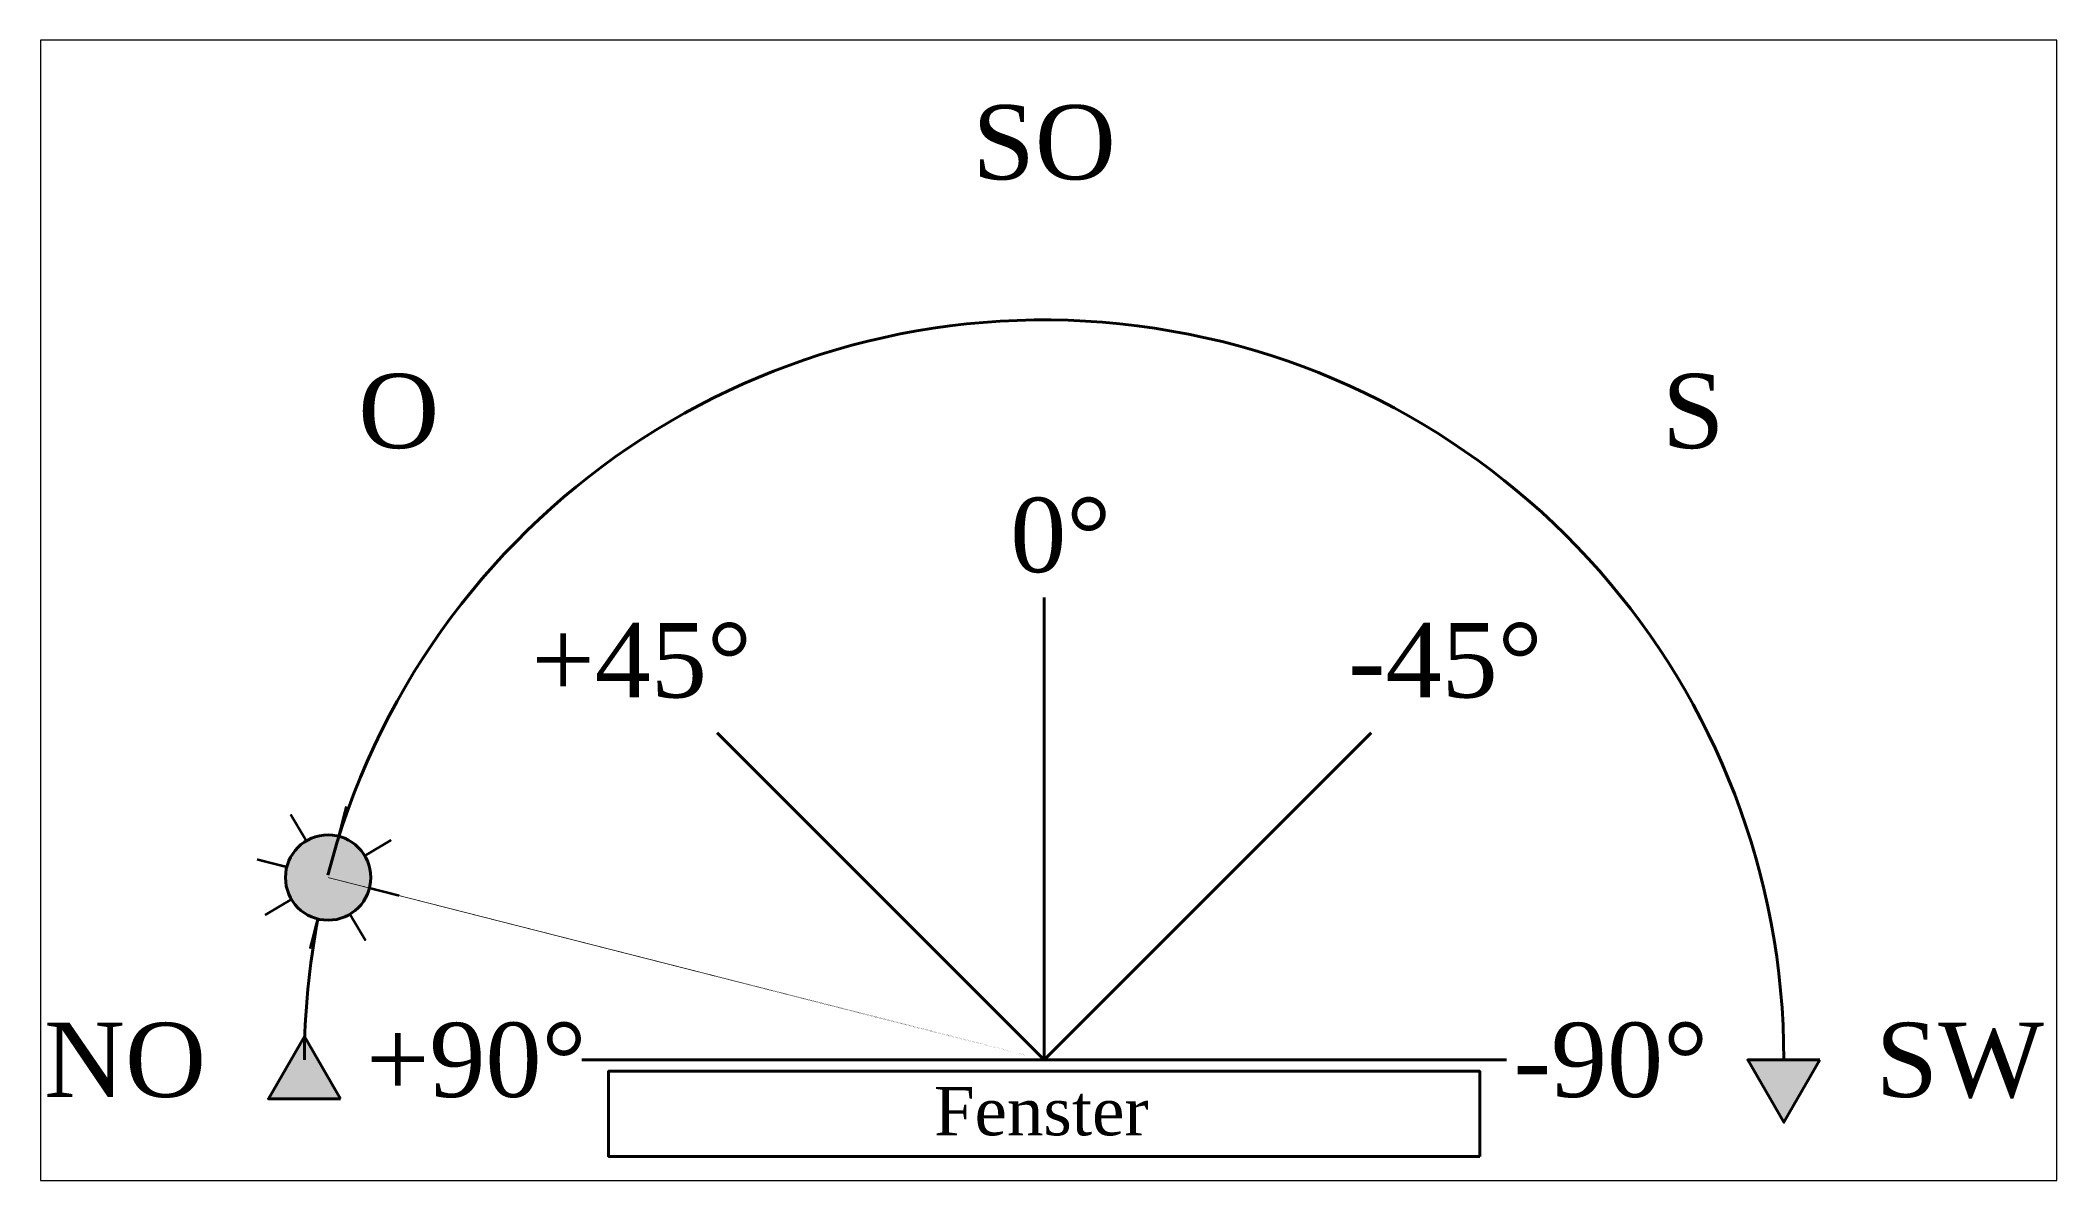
# Paper-space layout 'Fensterdetail' of a CAD drawing. Header units: millimetres. Extents: x 152.9 to 244.5, y 115.1 to 166.9.
# The model-space entities are those that its viewports show. They can reach past a viewport. Long polylines and large blocks are cut down to what shows.
import ezdxf

# ---------------------------------------------------------------- set-up
doc = ezdxf.new("R2010")
doc.units = ezdxf.units.MM
doc.linetypes.add('ACAD_ISO02W100', pattern=[15, 12, -3])
doc.layers.get('0').update_dxf_attribs({"lineweight": 30, "plot": 0})
doc.layers.add('Fenster', color=7, linetype='Continuous', lineweight=40)
doc.styles.get("Standard").update_dxf_attribs({"font": 'arial.ttf'})
doc.styles.add('TimesStyle', font='times.ttf')
doc.dimstyles.new('ISO-25', dxfattribs={"dimtxt": 2.5, "dimasz": 2.5, "dimexe": 1.25, "dimexo": 0.625, "dimtad": 1, "dimtxsty": 'Standard', "dimcen": 2.5, "dimadec": 0, "dimazin": 0, "dimtfac": 1, "dimtmove": 0, "dimatfit": 3, "dimfxl": 1, "dimarcsym": 0})

# ---------------------------------------------------------------- blocks, each defined once
blk = doc.blocks.new('*D23')
at = {"layer": 'Defpoints', "color": 0, "transparency": 16777216}
for p in [(13752.3, 17786.7), (13752.3, 17786.7), (14823.2, 17786.7), (14260.9, 17576), (14162.1, 16797.3)]:
    blk.add_point(p, dxfattribs=at)
at = {"layer": 'Fenster', "color": 0, "lineweight": -2, "transparency": 16777216}
blk.add_arc((13752.3, 17786.7), 550.5, 298.7476, 353.7524, dxfattribs=at)
at = {"layer": 'Fenster', "color": 0, "transparency": 16777216}
for points in [[(14289.5, 17727.4), (14309.5, 17726.3), (14302.8, 17786.7)], [(14021.4, 17295), (14012.7, 17313.1), (13962.9, 17278.1)]]:
    blk.add_solid(points, dxfattribs=at)

msp = doc.modelspace()

# ---------------------------------------------------------------- hatches: boundary and pattern name
at = {"layer": 'Fenster', "transparency": 33554687}
h = msp.add_hatch(color=40, dxfattribs=at)
h.dxf.hatch_style = 1
edge = h.paths.add_edge_path()
edge.add_arc((22966.875, 5026.401), 114.869, 0, 360)
at = {"layer": 'Fenster'}
h = msp.add_hatch(color=253, dxfattribs=at)
h.dxf.hatch_style = 1
h.paths.add_polyline_path([(22903.335, 4598.957), (22806.094, 4431.046), (23000.129, 4430.789)])
h = msp.add_hatch(color=40, dxfattribs=at)
h.dxf.hatch_style = 1
h.paths.add_polyline_path([(26885.593, 4367.826), (26788.353, 4535.737), (26982.388, 4535.994)])

# ---------------------------------------------------------------- linework, layer by layer
at = {"layer": 'Fenster', "color": 253, "linetype": 'ACAD_ISO02W100', "ltscale": 0.2}
for p in [(24894.241, 5780.234), (24014.339, 5415.767), (25774.143, 5415.767), (23649.872, 4535.865), (26138.61, 4535.865)]:
    msp.add_line(p, (24894.241, 4535.865), dxfattribs=at)
at = {"layer": 'Fenster', "color": 40, "const_width": 6.588}
for points in [[(22995.207, 5137.721), (23015.619, 5217.922)], [(22908.193, 5125.15), (22865.916, 5196.294)], [(23065.624, 5085.082), (23136.768, 5127.359)], [(22855.554, 5054.733), (22775.353, 5075.145)], [(23078.195, 4998.068), (23158.396, 4977.656)], [(22868.125, 4967.719), (22796.981, 4925.442)], [(22938.542, 4915.08), (22918.13, 4834.879)], [(23025.556, 4927.651), (23067.833, 4856.507)]]:
    msp.add_lwpolyline(points, dxfattribs=at)
at = {"layer": 'Fenster', "color": 40, "linetype": 'ACAD_ISO02W100', "ltscale": 0.2, "const_width": 2}
msp.add_lwpolyline([(24894.241, 4535.865), (22966.875, 5026.401)], close=True, dxfattribs=at)
at = {"layer": 'Fenster', "color": 253}
msp.add_lwpolyline([(23000.129, 4430.789), (22903.335, 4598.957), (22806.094, 4431.046)], close=True, dxfattribs=at)
at = {"layer": 'Fenster', "color": 7}
msp.add_lwpolyline([(26066.716, 4275.638), (26066.716, 4505.104), (23721.766, 4505.104), (23721.766, 4275.638)], close=True, dxfattribs=at)
at = {"layer": 'Fenster', "color": 40}
msp.add_lwpolyline([(26982.388, 4535.994), (26885.593, 4367.826), (26788.353, 4535.737)], close=True, dxfattribs=at)
msp.add_circle((22966.875, 5026.401), 114.869, dxfattribs=at)
at = {"layer": 'Fenster', "color": 40, "ltscale": 0.2}
msp.add_arc((24894.241, 4535.865), 1991.129, 0, 165.55094, dxfattribs=at)
at = {"layer": 'Fenster', "color": 253, "linetype": 'ACAD_ISO02W100', "ltscale": 0.2}
msp.add_arc((24894.241, 4535.865), 1991.129, 169.039207, 180, dxfattribs=at)

# ---------------------------------------------------------------- texts
at = {"layer": 'Fenster', "color": 253, "char_height": 200, "width": 421.19509, "attachment_point": 2, "style": 'TimesStyle'}
for s, insert in [('SO', (24894.241, 7105.487)), ('O', (23156.891, 6382.151)), ('S', (26641.55, 6382.151)), ('SW', (27359.156, 4635.865))]:
    msp.add_mtext(s, dxfattribs=dict(at, insert=insert))
at = {"layer": 'Fenster', "color": 7, "attachment_point": 2, "style": 'TimesStyle'}
for s, insert, char_height, width in [('0°', (24938.904, 6048.313), 200, 268.45703), ('+45°', (23810.896, 5711.025), 200, 588.60368), ('-45°', (25974.244, 5711.025), 200, 518.13029), ('{\\fTimes New Roman|b0|i0|c0|p18;+90°}', (23365.55, 4635.865), 200, 588.60368), ('-90°', (26419.59, 4635.865), 200, 518.13029), ('Fenster', (24886.792, 4462.647), 130, 621.2559)]:
    msp.add_mtext(s, dxfattribs=dict(at, insert=insert, char_height=char_height, width=width))
at = {"layer": 'Fenster', "color": 253, "insert": (22420.254, 4635.865), "char_height": 200, "width": 421.19509, "attachment_point": 2}
msp.add_mtext('{\\fTimes New Roman|b0|i0|c0|p18;NO}', dxfattribs=at)

# ---------------------------------------------------------------- dimensions: what is measured, and where the dimension line sits
at = {"layer": 'Fenster'}
dim = msp.add_angular_dim_2l(base=(14260.872, 17576.043), line1=((13752.254, 17786.72), (14823.199, 17786.72)), line2=((13752.254, 17786.72), (14162.087, 16797.296)), text=' ', dimstyle='ISO-25', override={"dimasz": 60}, dxfattribs=at)
dim.commit()
dim.dimension.update_dxf_attribs({"geometry": '*D23', "text_midpoint": (22536.862, -2092.755)})

psp = doc.layouts.new('Fensterdetail')

# ---------------------------------------------------------------- viewports
at = {"layer": '0'}
psp.add_viewport(center=(198.7, 141.003), size=(91.586, 51.78671), view_center_point=(24906.008, 5745.083), view_height=3069.00257, dxfattribs=at)

doc.saveas('drawing.dxf')
